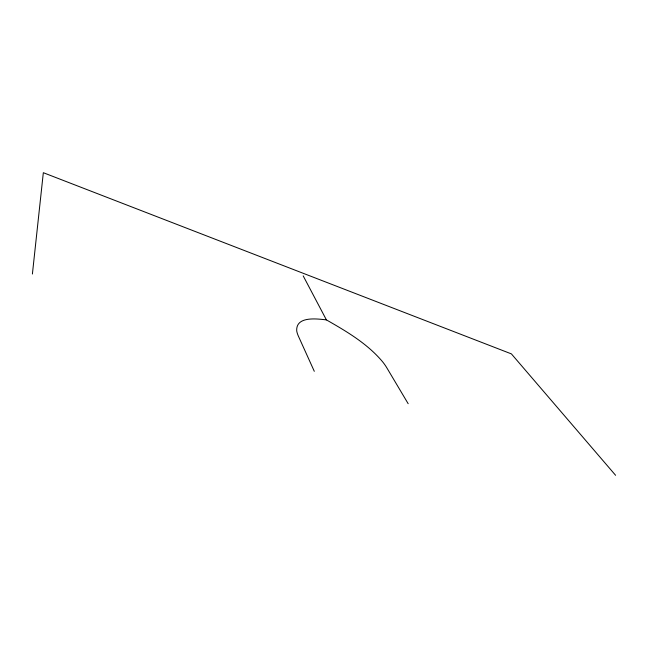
<?xml version="1.0" encoding="UTF-8"?>
<svg xmlns="http://www.w3.org/2000/svg" width="648" height="648" viewBox="0 0 648 648"><rect width="100%" height="100%" fill="white"/><g stroke="black" fill="none" stroke-linecap="round" stroke-linejoin="round"><path stroke-width="0.97" d="M32.4 274.023L43.327 172.7L511.402 353.889L615.6 475.3M408.175 403.712L386.816 367.813A84.726 27.305 27.6 0 0 382.604 361.786C367.44 343.683 346.68 331.444 326.406 319.893C316.742 318.776 295.844 315.973 296.711 330.828A82.75 25.912 28.7 0 0 298.388 336.134L314.296 371.312M303.199 275.878L326.406 319.893"/></g></svg>
